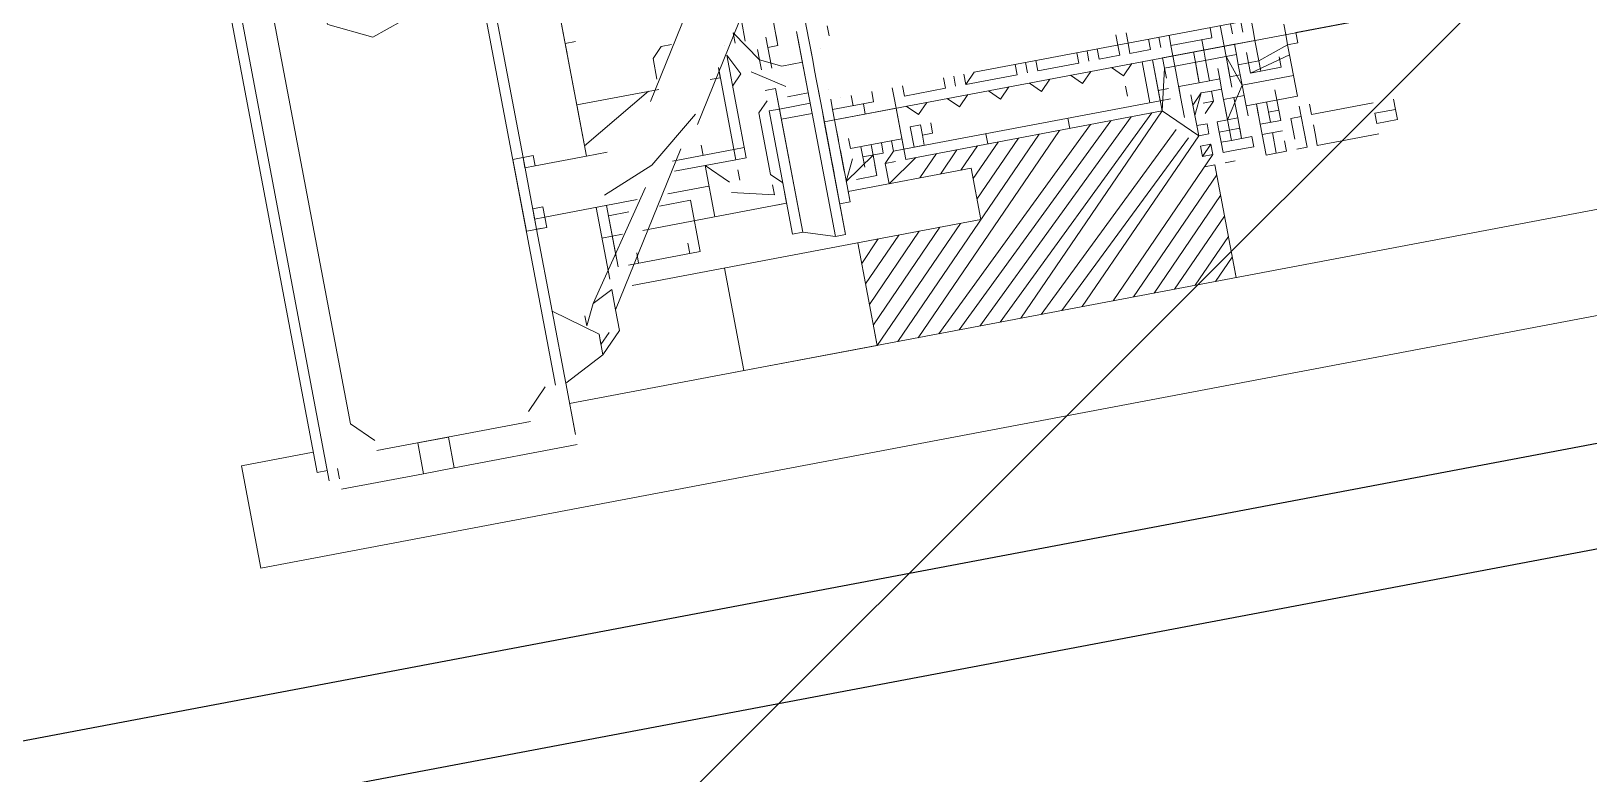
# Model space of a CAD drawing. Extents: x 407440 to 411585, y 6041728 to 6045069.
# Drawn here: x 408190.95 to 408199.51, y 6044189.55 to 6044193.63 of the extents above; entities that cross this region are included whole.
import ezdxf

# ---------------------------------------------------------------- set-up
doc = ezdxf.new("R2010")
doc.units = 0
doc.header["$LTSCALE"] = 5
doc.linetypes.add('foc-TIELINE', pattern=[1.875, 1.25, -0.625])
doc.layers.add('P-PROPOSED-EXISTING-H', color=59, linetype='Continuous')
doc.layers.add('T-TIE', color=201, linetype='foc-TIELINE')

# ---------------------------------------------------------------- blocks, each defined once
blk = doc.blocks.new('P-RIG-877')
at = {"layer": 'T-TIE', "linetype": 'ByBlock', "lineweight": 25}
for points in [[(5.8437, -32.9382), (5.0745, -33.2252), (5.1089, -33.3171), (5.9241, -33.0186), (5.9241, -32.9038), (6.7736, -32.9038), (6.7736, -27.3012), (5.4878, -27.3012), (5.4878, -27.1864), (6.7736, -27.1864), (6.7736, -20.0798)], [(6.8999, -20.9868), (6.8884, -20.9868), (6.8884, -33.0186), (5.8781, -33.0186)]]:
    blk.add_lwpolyline(points, dxfattribs=at)
at = {"layer": 'T-TIE', "linetype": 'ByBlock', "lineweight": 5}
for points in [[(6.5211, -32.479), (6.5211, -32.5594), (6.6359, -32.5594), (6.6359, -29.5629), (5.4304, -29.5629), (5.4304, -32.5594), (5.5337, -32.5594), (5.5337, -32.479)], [(6.5211, -32.192), (6.5211, -29.5629), (6.3144, -29.7695)], [(6.2685, -31.0324), (6.2685, -31.859), (6.3948, -31.859), (6.257, -31.859), (6.2455, -31.859), (6.257, -31.859), (6.2685, -31.859), (6.2685, -31.7787), (6.3259, -31.7787), (6.3259, -31.4916), (6.2685, -31.4916), (6.3144, -31.4916), (6.3144, -31.4802)], [(6.3718, -31.262), (6.3718, -31.2391), (6.3833, -31.2391), (6.3718, -31.2391), (6.3603, -31.2391)], [(6.3833, -31.2391), (6.3833, -31.262)], [(6.28, -31.3883), (6.2914, -31.3883), (6.3029, -31.3883), (6.2914, -31.3883), (6.3029, -31.3883), (6.2914, -31.3424), (6.28, -31.3424), (6.2685, -31.3424), (6.28, -31.3424), (6.28, -31.3309), (6.2685, -31.3309), (6.2685, -31.2735), (6.257, -31.2735)], [(6.3603, -31.262), (6.3603, -31.3309), (6.3488, -31.3309)], [(6.3948, -31.262), (6.3948, -31.3309), (6.3833, -31.3309), (6.3718, -31.3309)], [(6.3488, -31.4342), (6.3603, -31.4342), (6.3488, -31.4342), (6.3488, -31.4228), (6.3144, -31.3998), (6.28, -31.4113), (6.2685, -31.4113), (6.257, -31.4113), (6.2455, -31.4113), (6.257, -31.4113), (6.2685, -31.4113), (6.2685, -31.3768), (6.257, -31.3768), (6.2455, -31.3768), (6.234, -31.3539), (6.234, -31.3424), (6.2226, -31.3424)], [(6.3374, -31.3998), (6.3374, -31.3424), (6.3029, -31.3424), (6.2914, -31.3424), (6.28, -31.3424), (6.2685, -31.3424), (6.257, -31.3424)], [(6.2685, -31.3424), (6.28, -31.3424), (6.2685, -31.3424)], [(6.2914, -31.3768), (6.28, -31.3424), (6.2914, -31.3768)], [(6.3144, -31.3424), (6.3144, -31.3998), (6.3144, -31.3424), (6.3144, -31.3998)], [(6.3603, -31.3424), (6.3488, -31.3424)], [(6.3603, -31.3424), (6.3948, -31.3424), (6.3603, -31.3424), (6.3603, -31.3539)], [(6.3603, -31.3539), (6.3603, -31.3424)], [(6.3948, -31.3424), (6.3833, -31.3424)], [(6.3948, -31.3424), (6.3948, -31.3539), (6.3948, -31.3424)], [(6.3029, -31.3539), (6.2914, -31.3539)], [(6.3029, -31.3539), (6.3029, -31.3883), (6.3029, -31.3539)], [(6.3029, -31.3768), (6.2914, -31.3768), (6.2685, -31.3768)], [(6.2914, -31.3998), (6.2914, -31.3768)], [(6.3488, -31.3654), (6.3603, -31.3654), (6.3488, -31.3654), (6.3374, -31.3654), (6.3259, -31.3654)], [(6.3374, -31.3654), (6.3488, -31.3654), (6.3488, -31.3768)], [(6.3603, -31.3768), (6.3374, -31.3768)], [(6.3603, -31.3654), (6.3603, -31.3883), (6.3718, -31.3883), (6.3718, -31.3654)], [(6.3718, -31.3883), (6.3948, -31.3883), (6.3948, -31.3768), (6.3718, -31.3768)], [(6.3948, -31.3654), (6.3948, -31.3883), (6.3948, -31.3654)], [(6.257, -31.6983), (6.2455, -31.6868), (6.2455, -31.3883), (6.257, -31.3883), (6.2455, -31.3883), (6.234, -31.3883)], [(6.3374, -31.3883), (6.3603, -31.3883)], [(6.3029, -31.3998), (6.2914, -31.3998), (6.28, -31.3998)], [(6.28, -31.4113), (6.3029, -31.4113), (6.3029, -31.3998), (6.3259, -31.3998), (6.3259, -31.4113), (6.3259, -31.4228), (6.3374, -31.4228), (6.3259, -31.4228), (6.3144, -31.4228), (6.3259, -31.4228), (6.3488, -31.4228), (6.3488, -31.4342), (6.3603, -31.4342), (6.3488, -31.4342), (6.3603, -31.4342), (6.3718, -31.4342), (6.3603, -31.4342), (6.3488, -31.4342), (6.3603, -31.4342), (6.3488, -31.4342), (6.3603, -31.4342)], [(6.3488, -31.3998), (6.3374, -31.3998), (6.3259, -31.3998)], [(6.3488, -31.4113), (6.3718, -31.4113), (6.3718, -31.4228), (6.3718, -31.4342), (6.3603, -31.4342), (6.3603, -31.4228), (6.3488, -31.4228), (6.3488, -31.4113), (6.3488, -31.4228), (6.3488, -31.4113), (6.3374, -31.4113)], [(6.3718, -31.4228), (6.3718, -31.3998), (6.3833, -31.3998), (6.3833, -31.4228), (6.3833, -31.4342), (6.3718, -31.4342), (6.3718, -31.4228), (6.3603, -31.4228)], [(6.3603, -31.4113), (6.3718, -31.4113), (6.3603, -31.4113), (6.3603, -31.4228), (6.3718, -31.4228), (6.3718, -31.4342), (6.3833, -31.4342)], [(6.2455, -31.4687), (6.257, -31.4687), (6.257, -31.4228), (6.2455, -31.4228)], [(6.3029, -31.4228), (6.3029, -31.4342), (6.2914, -31.4342), (6.28, -31.4342), (6.2685, -31.4342), (6.257, -31.4342)], [(6.3144, -31.4342), (6.3144, -31.4228), (6.3029, -31.4228), (6.2914, -31.4228)], [(6.3488, -31.4228), (6.3374, -31.4228)], [(6.3948, -31.4342), (6.3948, -31.4228)], [(6.2914, -31.4457), (6.3029, -31.4457), (6.2914, -31.4457), (6.28, -31.4457), (6.2685, -31.4457)], [(6.3029, -31.4457), (6.3029, -31.4687), (6.3144, -31.4687), (6.3259, -31.4687), (6.3144, -31.4687), (6.28, -31.4687), (6.2685, -31.4687), (6.28, -31.4687)], [(6.28, -31.4457), (6.3029, -31.4457), (6.3029, -31.4342), (6.28, -31.4342)], [(6.3603, -31.4457), (6.3488, -31.4457), (6.3603, -31.4457), (6.3488, -31.4457), (6.3488, -31.4572), (6.3259, -31.4572), (6.3144, -31.4457), (6.3144, -31.4342), (6.3259, -31.4342), (6.3259, -31.4457)], [(6.3144, -31.4457), (6.3374, -31.4572), (6.3488, -31.4572), (6.3488, -31.4457), (6.3603, -31.4457), (6.3488, -31.4457), (6.3603, -31.4457), (6.3603, -31.4572), (6.3488, -31.4572)], [(6.3259, -31.4342), (6.3374, -31.4457)], [(6.3488, -31.4342), (6.3488, -31.4342)], [(6.3488, -31.4457), (6.3488, -31.4457)], [(6.3603, -31.4342), (6.3603, -31.4342)], [(6.3603, -31.4342), (6.3603, -31.4342)], [(6.3603, -31.4342), (6.3603, -31.4342)], [(6.3603, -31.4342), (6.3603, -31.4342)], [(6.3603, -31.4342), (6.3603, -31.4342)], [(6.3603, -31.4342), (6.3603, -31.4342)], [(6.3603, -31.4457), (6.3603, -31.4457)], [(6.3718, -31.4342), (6.3718, -31.4342)], [(6.3718, -31.4342), (6.3718, -31.4342)], [(6.3718, -31.4342), (6.3718, -31.4342)], [(6.3718, -31.4342), (6.3718, -31.4342)], [(6.5211, -31.5835), (6.3833, -31.4457), (6.3718, -31.4457), (6.3718, -31.4572), (6.3718, -31.4457), (6.3833, -31.4457), (6.3833, -31.4572), (6.3718, -31.4457)], [(6.3833, -31.4342), (6.3833, -31.4342)], [(6.3833, -31.4342), (6.3833, -31.4342)], [(6.3948, -31.4572), (6.3948, -31.4457), (6.5211, -31.4457), (6.5096, -31.4457)], [(6.4062, -31.4457), (6.5211, -31.5605)], [(6.5211, -31.5376), (6.4292, -31.4457)], [(6.4522, -31.4457), (6.5211, -31.5146)], [(6.5211, -31.4916), (6.4751, -31.4457)], [(6.4981, -31.4457), (6.5211, -31.4687)], [(6.2685, -31.4802), (6.28, -31.4802), (6.2914, -31.4802), (6.28, -31.4802), (6.3259, -31.4916), (6.3603, -31.4572), (6.5211, -31.6179)], [(6.3259, -31.4572), (6.3144, -31.4572)], [(6.3374, -31.4572), (6.3374, -31.4572)], [(6.3718, -31.4572), (6.3833, -31.4572)], [(6.2685, -31.4687), (6.257, -31.4687)], [(6.3374, -31.4687), (6.3259, -31.4687)], [(6.5211, -31.6409), (6.3603, -31.4687)], [(6.234, -31.5146), (6.2455, -31.5146), (6.257, -31.5146), (6.257, -31.4916), (6.2455, -31.4916)], [(6.257, -31.4802), (6.2455, -31.4802)], [(6.3029, -31.4802), (6.3029, -31.4916)], [(6.3144, -31.7787), (6.3144, -31.4916), (6.3144, -31.7787)], [(6.5211, -31.6868), (6.3259, -31.4916)], [(6.3488, -31.4802), (6.5211, -31.6639)], [(6.3144, -31.5031), (6.2685, -31.5031)], [(6.3259, -31.5031), (6.5211, -31.7098)], [(6.257, -31.5261), (6.2455, -31.5261), (6.234, -31.5261)], [(6.2455, -31.5261), (6.257, -31.5261), (6.257, -31.549), (6.2455, -31.549)], [(6.2685, -31.5376), (6.28, -31.5261), (6.2685, -31.5146)], [(6.3029, -31.5261), (6.2914, -31.5261)], [(6.5211, -31.7327), (6.3259, -31.5261)], [(6.2685, -31.5835), (6.28, -31.572), (6.2685, -31.5605)], [(6.3259, -31.549), (6.5211, -31.7557)], [(6.2455, -31.6179), (6.257, -31.6179), (6.257, -31.572), (6.2455, -31.572)], [(6.5211, -31.7787), (6.3259, -31.572)], [(6.3259, -31.595), (6.3144, -31.595)], [(6.2685, -31.6294), (6.28, -31.6179), (6.2685, -31.6065)], [(6.3259, -31.6065), (6.5211, -31.8016)], [(6.5211, -31.8246), (6.3259, -31.6294)], [(6.2455, -31.6983), (6.257, -31.6983), (6.257, -31.6409), (6.2455, -31.6409)], [(6.2685, -31.6753), (6.28, -31.6639), (6.2685, -31.6524)], [(6.3259, -31.6524), (6.3833, -31.7098)], [(6.3603, -31.7098), (6.3259, -31.6753)], [(6.2685, -31.7213), (6.28, -31.7098), (6.2685, -31.6983)], [(6.3259, -31.6868), (6.3144, -31.6868)], [(6.3259, -31.6983), (6.3488, -31.7213)], [(6.3603, -31.8475), (6.3488, -31.8475), (6.3488, -31.7098), (6.4062, -31.7098), (6.4062, -32.1001)], [(6.2455, -31.7672), (6.257, -31.7672), (6.257, -31.7213), (6.2455, -31.7213)], [(6.3488, -31.7442), (6.3259, -31.7213)], [(6.4062, -31.7327), (6.5211, -31.8475), (6.4062, -31.8475)], [(6.2685, -31.7672), (6.28, -31.7557), (6.2685, -31.7442)], [(6.3029, -31.7442), (6.2914, -31.7442)], [(6.3259, -31.7442), (6.3488, -31.7672)], [(6.3029, -31.7557), (6.2914, -31.7557)], [(6.3259, -31.7901), (6.3259, -31.8016), (6.3488, -31.8016), (6.3259, -31.7672)], [(6.4981, -31.8475), (6.4062, -31.7557)], [(6.2455, -31.7787), (6.257, -31.7787), (6.2685, -31.7787), (6.3144, -31.7787), (6.3144, -31.7901), (6.3259, -31.8016)], [(6.3029, -31.7787), (6.3029, -31.8361), (6.2914, -31.8361)], [(6.4062, -31.7787), (6.4751, -31.8475)], [(6.2455, -31.9968), (5.9241, -31.7901), (5.8896, -31.8016), (5.9011, -31.8361)], [(6.2455, -31.8475), (6.257, -31.8475), (6.257, -31.8016), (6.2455, -31.8016)], [(6.3259, -31.8246), (6.3144, -31.8246), (6.3144, -31.8016), (6.3029, -31.8016), (6.3144, -31.8016)], [(6.4062, -31.8016), (6.4522, -31.8475)], [(6.2685, -31.8131), (6.257, -31.8131)], [(6.3374, -31.8361), (6.3374, -31.8131), (6.3144, -31.8131), (6.3029, -31.8131)], [(6.3144, -31.8361), (6.3374, -31.8475), (6.3144, -31.8131)], [(6.3374, -31.8131), (6.3259, -31.8131)], [(5.8896, -31.8361), (6.2111, -32.0427)], [(6.1652, -31.8361), (6.1766, -31.8361)], [(6.1766, -31.8361), (6.1766, -31.8361)], [(6.257, -31.8246), (6.2455, -31.8246)], [(6.2455, -31.8361), (6.2455, -31.8361)], [(6.4062, -31.8246), (6.4292, -31.8475)], [(6.1881, -31.8475), (6.1881, -31.8475)], [(6.234, -31.8475), (6.234, -31.8475)], [(6.3603, -31.859), (6.3603, -31.8475), (6.3029, -31.8475), (6.3259, -31.8475), (6.2685, -31.8475), (6.257, -31.8475)], [(6.2914, -31.8475), (6.28, -31.8475)], [(6.5096, -31.8475), (6.5211, -31.8475), (6.5211, -32.0083)], [(6.1422, -31.859), (6.1652, -31.859), (6.1537, -31.859), (6.1652, -31.859), (6.1766, -31.859), (6.1996, -31.859), (6.2111, -31.859), (6.2226, -31.859), (6.2111, -31.859)], [(6.2455, -31.9049), (6.2455, -31.8705), (6.1766, -31.8705), (6.1652, -31.8705), (6.257, -31.8705), (6.3948, -31.8705)], [(6.1996, -31.9164), (6.1881, -31.9164), (6.1996, -31.8935), (6.1996, -31.8705)], [(6.2226, -31.859), (6.2455, -31.859), (6.234, -31.859)], [(6.234, -31.9049), (6.3833, -31.9049), (6.3948, -31.8705), (6.3948, -31.859)], [(6.234, -31.882), (6.234, -31.8705), (6.234, -31.8935)], [(6.257, -31.8705), (6.257, -31.9049)], [(6.3259, -31.859), (6.3144, -31.859)], [(6.1766, -31.9049), (6.1766, -31.8935), (6.1422, -31.8935), (6.1422, -31.9049), (6.1307, -31.9049), (6.1192, -31.9049), (6.1077, -31.9049), (6.1192, -31.9049), (6.1077, -31.9049)], [(6.1766, -31.8935), (6.1652, -31.8935)], [(6.1996, -31.9049), (6.1881, -31.9049), (6.1766, -31.9049), (6.1652, -31.9049)], [(6.1996, -31.9279), (6.2226, -31.8935)], [(6.2226, -31.9164), (6.2226, -31.9049), (6.3833, -31.9049), (6.2455, -31.9049), (6.2455, -31.9164), (6.3833, -31.9164), (6.3833, -31.9049)], [(6.1766, -31.9164), (6.1881, -31.9164), (6.1537, -31.9394), (6.1652, -31.9394)], [(6.234, -31.9164), (6.2455, -31.9279), (6.3144, -31.9279), (6.3259, -31.9164), (6.3488, -31.9164), (6.3488, -31.9279)], [(6.3374, -31.9164), (6.3488, -31.9164), (6.3488, -32.0772)], [(6.1652, -31.9279), (6.1422, -31.9279)], [(6.2111, -31.9509), (6.1996, -31.9394), (6.1766, -31.9509), (6.2914, -31.9509), (6.2914, -31.9624), (6.28, -31.9624), (6.28, -32.0312)], [(6.3259, -31.9738), (6.3374, -31.9279), (6.3259, -31.9279)], [(6.1652, -31.9509), (6.1652, -31.9509)], [(6.28, -31.9509), (6.28, -31.9624), (6.2914, -31.9624), (6.2914, -32.0312)], [(5.8896, -31.9624), (5.8781, -31.9738), (5.637, -32.1231), (5.66, -32.1231), (6.257, -32.1231), (6.1996, -32.1231)], [(6.1996, -31.9738), (6.1996, -31.9624), (6.1881, -31.9624), (6.2914, -31.9624), (6.1881, -31.9624)], [(6.3488, -31.9968), (6.2914, -31.9968), (6.3144, -31.9738)], [(6.3144, -31.9624), (6.3029, -31.9624)], [(5.8781, -32.1231), (6.257, -32.1231), (5.9355, -32.1231), (5.9355, -32.1116), (5.9355, -32.1231), (5.8437, -32.1231), (5.8437, -32.0083), (5.8437, -32.0198), (5.8781, -32.0198), (5.8667, -32.0198), (5.8552, -32.0312), (5.8552, -32.0198)], [(6.1537, -32.0083), (6.1537, -32.0198), (6.1652, -32.0312), (6.1881, -32.0312)], [(6.3029, -32.1116), (6.28, -32.0542), (6.234, -31.9968)], [(6.28, -31.9968), (6.2685, -31.9968)], [(6.3144, -31.9968), (6.3144, -32.0427)], [(6.4062, -31.9968), (6.5211, -31.9968)], [(6.2685, -32.0198), (6.4292, -32.1231), (6.4062, -32.1231), (6.4177, -32.146), (6.3029, -32.0657)], [(6.3833, -32.1001), (6.3833, -32.0198), (6.3259, -32.0198), (6.3259, -32.0542)], [(6.1996, -32.0312), (6.1996, -32.1231), (6.1996, -32.0312)], [(6.2455, -32.1231), (6.1996, -32.0427)], [(6.3833, -32.0312), (6.3718, -32.0312)], [(6.3144, -32.0772), (6.3144, -32.1805), (6.3259, -32.1805), (6.3144, -32.1805)], [(6.3259, -32.0886), (6.3259, -32.1116)], [(6.3833, -32.0886), (6.3718, -32.0886)], [(6.1307, -32.1231), (6.1307, -32.1116), (6.1307, -32.1231)], [(6.257, -32.1001), (6.257, -32.1231), (6.257, -32.1805), (6.2455, -32.1805), (6.257, -32.1805), (6.2455, -32.1805), (6.257, -32.1805), (6.257, -32.192), (6.257, -32.1805), (6.2455, -32.1805), (6.2455, -32.192), (6.257, -32.192), (6.2455, -32.192), (6.2455, -32.1805), (6.2455, -32.2034), (6.3259, -32.2034), (6.3259, -32.1805)], [(6.3718, -32.1116), (6.3144, -32.1116), (6.3833, -32.1116)], [(6.3488, -32.1001), (6.3488, -32.1231)], [(6.1422, -32.1231), (6.1307, -32.1231)], [(6.1881, -32.1231), (6.1766, -32.1231)], [(6.3948, -32.1231), (6.3144, -32.1231)], [(6.4522, -32.1346), (6.4637, -32.146), (6.4522, -32.146), (6.4177, -32.192), (6.4981, -32.192), (6.4751, -32.146), (6.4522, -32.1231), (6.4292, -32.1231)], [(6.4177, -32.146), (6.4407, -32.1575), (6.4292, -32.1575)], [(6.4522, -32.146), (6.4751, -32.146)], [(6.4751, -32.146), (6.4751, -32.146)], [(6.2455, -32.1805), (6.257, -32.1805), (6.2455, -32.1805)], [(6.3259, -32.192), (6.2455, -32.192), (6.3259, -32.192), (6.2455, -32.192), (6.0274, -32.192)], [(6.3144, -32.192), (6.3029, -32.192), (6.3259, -32.192), (6.4177, -32.192)], [(6.4981, -32.192), (6.5555, -32.192), (6.544, -32.192)], [(6.567, -32.192), (6.567, -32.3297)], [(6.4981, -32.2034), (6.0389, -32.2034)], [(6.5211, -32.2379), (6.4981, -32.2149)], [(6.5325, -32.2379), (6.5325, -32.4101)], [(6.0044, -32.2723), (6.0159, -32.2723), (5.9815, -32.2953), (5.97, -32.3297), (5.9929, -32.3757), (6.0274, -32.3871), (6.0618, -32.3757), (6.0848, -32.3297), (6.0733, -32.2953), (6.0389, -32.2723), (6.0389, -32.2838)], [(6.567, -32.3642), (6.567, -32.456)], [(5.5452, -32.4101), (5.5682, -32.4331), (6.4981, -32.4331), (6.5211, -32.4101)], [(6.5555, -32.456), (6.544, -32.456)], [(6.5555, -32.4675), (5.5108, -32.4675)], [(5.5222, -32.4675), (5.5222, -32.479), (6.544, -32.479), (6.544, -32.4675)]]:
    blk.add_lwpolyline(points, dxfattribs=at)
for points in [[(6.3718, -31.262), (6.3833, -31.262)], [(6.3259, -31.3424), (6.3374, -31.3424)], [(6.3488, -31.3424), (6.3603, -31.3424)], [(6.3833, -31.3424), (6.3948, -31.3424)], [(6.3603, -31.3539), (6.3718, -31.3539)], [(6.3718, -31.3539), (6.3833, -31.3539)], [(6.3833, -31.3654), (6.3948, -31.3654)], [(6.3374, -31.3883), (6.3488, -31.3883)], [(6.2455, -31.3998), (6.257, -31.3998)], [(6.28, -31.3998), (6.2685, -31.3998), (6.2685, -31.4802), (6.28, -31.4802)], [(6.2914, -31.4113), (6.3029, -31.4113)], [(6.3029, -31.4113), (6.3144, -31.4113)], [(6.3259, -31.4113), (6.3374, -31.4113)], [(6.3833, -31.4228), (6.3833, -31.3998)], [(6.3259, -31.4572), (6.3374, -31.4572)], [(6.2455, -31.5146), (6.257, -31.5146)], [(6.2455, -31.5605), (6.257, -31.5605)], [(6.2455, -31.6294), (6.257, -31.6294)], [(6.2455, -31.7098), (6.257, -31.7098)], [(6.3029, -31.7557), (6.2914, -31.7557), (6.2914, -31.7672), (6.3144, -31.7672), (6.3144, -31.7557), (6.3029, -31.7557), (6.3029, -31.7442)], [(6.2914, -31.7557), (6.3029, -31.7557)], [(6.3029, -31.7901), (6.3144, -31.7901)], [(6.3029, -31.8016), (6.3144, -31.8016)], [(6.2914, -31.8361), (6.3029, -31.8361)], [(6.3029, -31.8246), (6.3144, -31.8246)], [(6.1881, -31.859), (6.1996, -31.859)], [(6.3259, -32.192), (6.3259, -32.1805), (6.3029, -32.1805), (6.3029, -32.192)], [(6.3144, -32.1805), (6.3259, -32.1805), (6.3144, -32.1805), (6.3259, -32.1805), (6.3144, -32.1805), (6.3144, -32.192)], [(6.567, -32.3297), (6.5325, -32.3297), (6.5325, -32.3642), (6.567, -32.3642)]]:
    blk.add_lwpolyline(points, close=True, dxfattribs=at)

msp = doc.modelspace()

# ---------------------------------------------------------------- hatches: boundary and pattern name
at = {"layer": 'P-PROPOSED-EXISTING-H'}
h = msp.add_hatch(dxfattribs=at)
h.set_pattern_fill('ANSI31', color=256, scale=3.498392, style=0)
h.set_pattern_definition([(45, (-2243.128, 2713.837), (-7.854113246, 7.854113246), [])])
edge = h.paths.add_edge_path()
edge.add_line((408709.2898, 6043818.2218), (408241.3049, 6043729.7131))
edge.add_line((408241.3049, 6043729.7131), (407794.4358, 6043645.198))
edge.add_line((407794.4358, 6043645.198), (407673.8299, 6044282.8949))
edge.add_line((407673.8299, 6044282.8949), (408123.6694, 6044351.8304))
edge.add_line((408123.6694, 6044351.8304), (408654.5747, 6044433.1889))
edge.add_line((408654.5747, 6044433.1889), (409028.9973, 6044539.8658))
edge.add_line((409028.9973, 6044539.8658), (409149.7259, 6043901.5203))
edge.add_line((409149.7259, 6043901.5203), (408898.7917, 6043854.0618))
edge.add_arc((408782.127, 6043952.0096), 152.33, 241.435078, 319.984322, ccw=False)

# ---------------------------------------------------------------- block references
at = {"layer": 'T-TIE', "linetype": 'ByBlock', "xscale": 4.999999999955019, "yscale": 4.999999999955019, "zscale": 4.999999999955019, "rotation": 280.7096999997605}
msp.add_blockref('P-RIG-877', (408346.0047, 6044253.5322), dxfattribs=at)

doc.saveas('drawing.dxf')
